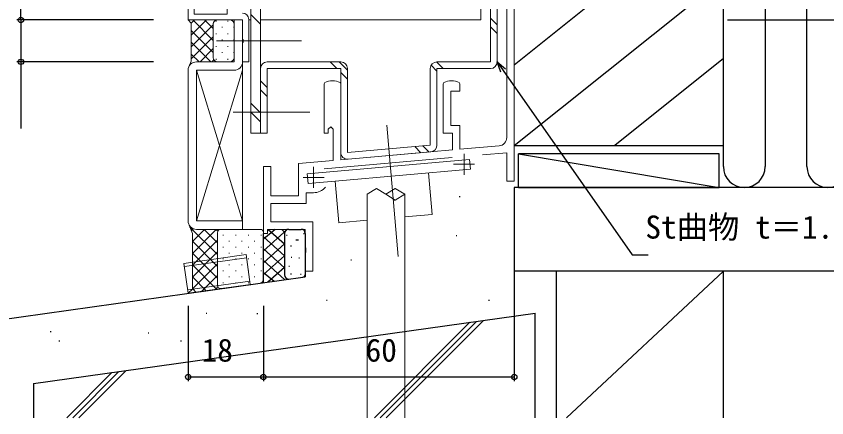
# Model space of a CAD drawing. Units: millimetres, scale not verified. Extents: x -437 to 438, y -554 to 551.
# Drawn here: x -325.9 to -132.1, y -199.7 to -103.8 of the extents above; entities that cross this region are included whole.
import ezdxf
from ezdxf.enums import TextEntityAlignment as Align

# ---------------------------------------------------------------- set-up
doc = ezdxf.new("R2010")
doc.units = ezdxf.units.MM
doc.header["$LTSCALE"] = 4
for name, color, linetype, lineweight in [('0-2_YKK_11', 1, 'Continuous', 18), ('0-3_YKK_11E', 4, 'Continuous', 18), ('0-4_YKK_12', 2, 'Continuous', 18), ('0-5_YKK_13', 4, 'Continuous', 18)]:
    doc.layers.add(name, color=color, linetype=linetype, lineweight=lineweight)
for name, color, linetype in [('0-7_YKK_D', 6, 'Continuous'), ('0-9_YSS_K', 3, 'Continuous'), ('0-A_YSS_KE', 3, 'Continuous')]:
    doc.layers.add(name, color=color, linetype=linetype)
doc.styles.add('ＭＳ ゴシック', font='')
doc.styles.get('ＭＳ ゴシック').set_extended_font_data('MS Gothic')

msp = doc.modelspace()

# ---------------------------------------------------------------- linework, layer by layer
at = {"layer": '0-2_YKK_11'}
for p, q in [((-269.795, -103.366), (-267.495, -105.666)), ((-210.895, -105.84), (-212.495, -104.24)), ((-210.895, -107.963), (-212.495, -106.363)), ((-265.895, -114.697), (-248.295, -114.697)), ((-249.229, -116.297), (-250.829, -114.697)), ((-246.695, -116.709), (-248.706, -114.697)), ((-225.295, -116.897), (-226.686, -115.506)), ((-223.772, -116.297), (-225.37, -114.699)), ((-225.295, -114.697), (-212.495, -114.697)), ((-246.695, -118.832), (-248.295, -117.232)), ((-265.895, -120.843), (-267.495, -119.243)), ((-265.895, -122.966), (-267.495, -121.366)), ((-269.795, -124.578), (-267.495, -126.878)), ((-269.795, -126.701), (-267.495, -129.001)), ((-229.127, -136.4), (-230.603, -134.923)), ((-227.174, -136.229), (-228.651, -134.752)), ((-226.755, -136.193), (-246.555, -137.925))]:
    msp.add_line(p, q, dxfattribs=at)
for points in [[(-212.495, -114.697), (-212.495, -77.697), (-210.895, -77.697), (-210.895, -114.697)], [(-269.795, -99.997), (-269.795, -131.697), (-267.495, -131.697), (-267.495, -99.997), (-214.795, -99.997)], [(-248.295, -136.331), (-248.295, -116.297), (-265.895, -116.297), (-265.895, -131.697), (-267.495, -131.697), (-267.495, -116.297)], [(-246.695, -116.297), (-246.695, -136.331), (-226.895, -134.599), (-226.895, -116.297)], [(-212.495, -116.297), (-225.295, -116.297), (-225.295, -134.599)]]:
    msp.add_lwpolyline(points, dxfattribs=at)
at = {"layer": '0-2_YKK_11', "color": 211}
msp.add_lwpolyline([(-270.295, -104.567), (-270.295, -114.697), (-271.795, -114.697), (-271.795, -110.155), (-271.675, -109.972), (-271.675, -109.422), (-271.795, -109.239), (-271.795, -104.697), (-284.795, -104.697), (-284.795, -92.697), (-283.395, -92.697), (-283.395, -103.297), (-275.495, -103.297), (-275.495, -91.697), (-265.995, -91.365), (-265.995, -82.397)], dxfattribs=at)
msp.add_arc((-271.795, -104.567), 1.5, 0.00001, 89.99999, dxfattribs=at)
at = {"layer": '0-2_YKK_11'}
for centre, start, end in [((-265.895, -116.297), 90, 180), ((-248.295, -116.297), 0, 90), ((-225.295, -116.297), 90, 180), ((-212.495, -114.697), 270, 0), ((-226.895, -134.599), 275, 0), ((-246.695, -136.331), 180, 275)]:
    msp.add_arc(centre, 1.6, start, end, dxfattribs=at)
at = {"layer": '0-3_YKK_11E'}
for p, q in [((-221.682, -137.555), (-252.23, -140.228)), ((-218.795, -136.66), (-218.795, -141.66)), ((-221.295, -139.16), (-216.295, -139.16)), ((-254.795, -139.809), (-254.795, -144.809)), ((-257.295, -142.309), (-252.295, -142.309))]:
    msp.add_line(p, q, dxfattribs=at)
for points in [[(-208.595, -132.771), (-208.595, -94.697), (-186.795, -94.697), (-186.795, -99.697), (-188.295, -99.697), (-188.295, -96.197), (-198.427, -96.197)], [(-206.795, -97.072), (-206.795, -143.197), (-208.595, -143.197), (-208.595, -136.41), (-214.402, -136.918)], [(-254.795, -145.959), (-256.595, -145.959), (-256.595, -148.497), (-264.995, -148.497), (-264.995, -152.897), (-254.995, -152.897), (-254.995, -164.697), (-256.795, -164.697), (-256.795, -160.368), (-256.652, -160.176), (-256.652, -159.218), (-256.795, -159.026), (-256.795, -154.697), (-265.795, -154.697), (-265.795, -155.697), (-266.795, -155.697), (-266.795, -139.697), (-264.995, -139.697), (-264.995, -146.697), (-258.395, -146.697), (-258.395, -138.96), (-250.095, -138.234), (-250.095, -130.797), (-250.695, -130.197), (-251.295, -130.797), (-251.295, -131.697), (-252.295, -131.697), (-252.295, -119.911), (-252.133, -119.644)], [(-248.457, -119.644), (-248.295, -119.911), (-248.295, -138.077), (-221.595, -135.741), (-221.595, -131.697), (-223.795, -131.697), (-223.795, -119.911), (-223.633, -119.644)], [(-219.957, -119.644), (-219.795, -119.911), (-219.795, -121.697), (-221.995, -121.697), (-221.995, -129.897), (-219.795, -129.897), (-219.795, -135.583), (-210.421, -134.763)]]:
    msp.add_lwpolyline(points, dxfattribs=at)
for centre, radius, start, end in [((-250.295, -123.197), 4, 62.64777, 117.35223), ((-221.795, -123.197), 4, 62.64777, 117.35223), ((-210.595, -132.771), 2, 275, 0), ((-254.795, -142.309), 3.65, 270, 320.86679)]:
    msp.add_arc(centre, radius, start, end, dxfattribs=at)
at = {"layer": '0-4_YKK_12'}
for p, q in [((-281.495, -104.697), (-281.795, -104.697)), ((-270.295, -104.697), (-269.795, -104.697))]:
    msp.add_line(p, q, dxfattribs=at)
msp.add_lwpolyline([(-267.495, -104.697), (-214.795, -104.697), (-214.795, -99.997)], dxfattribs=at)
at = {"layer": '0-5_YKK_13'}
for p, q in [((-284.795, -104.697), (-277.794, -104.697)), ((-284.045, -105.466), (-283.276, -104.698)), ((-284.045, -108.295), (-280.448, -104.698)), ((-284.045, -111.123), (-278.795, -105.873)), ((-278.795, -109.599), (-283.696, -104.698)), ((-278.795, -106.77), (-280.867, -104.698)), ((-278.794, -105.697), (-278.794, -113.697)), ((-278.794, -113.697), (-278.794, -105.697)), ((-278.115, -104.887), (-278.115, -105.087)), ((-278.015, -104.722), (-278.039, -104.698)), ((-277.794, -104.697), (-274.795, -104.697)), ((-276.7, -106.302), (-276.7, -106.502)), ((-275.285, -104.887), (-275.285, -105.087)), ((-273.87, -106.302), (-273.87, -106.502)), ((-273.795, -105.697), (-273.795, -113.697)), ((-278.794, -112.428), (-284.045, -107.177)), ((-278.115, -107.917), (-278.115, -108.117)), ((-275.285, -107.917), (-275.285, -108.117)), ((-284.045, -113.952), (-278.795, -108.701)), ((-279.353, -114.697), (-284.045, -110.006)), ((-259.685, -109.697), (-277.995, -109.697)), ((-276.7, -109.332), (-276.7, -109.532)), ((-257.685, -109.697), (-275.995, -109.697)), ((-273.87, -109.332), (-273.87, -109.532)), ((-281.962, -114.697), (-278.794, -111.529)), ((-278.115, -110.947), (-278.115, -111.147)), ((-276.7, -112.362), (-276.7, -112.562)), ((-275.285, -110.947), (-275.285, -111.147)), ((-273.87, -112.362), (-273.87, -112.562)), ((-282.182, -114.697), (-284.045, -112.834)), ((-279.134, -114.697), (-278.65, -114.214)), ((-278.115, -113.977), (-278.115, -114.177)), ((-275.285, -113.977), (-275.285, -114.177)), ((-274.795, -114.697), (-277.794, -114.697)), ((-271.795, -114.697), (-271.795, -152.697)), ((-282.795, -152.697), (-271.795, -116.697)), ((-282.795, -116.697), (-271.795, -152.697)), ((-273.995, -126.697), (-255.685, -126.697)), ((-234.546, -161.167), (-237.292, -129.786)), ((-249.655, -143.153), (-217.278, -140.321)), ((-226.468, -151.163), (-227.34, -141.201)), ((-235.529, -147.705), (-235.263, -147.705)), ((-233.013, -151.735), (-226.468, -151.163)), ((-248.783, -153.115), (-242.013, -152.523)), ((-277.795, -160.721), (-284.365, -154.151)), ((-284.044, -155.023), (-283.564, -154.543)), ((-283.795, -157.603), (-280.889, -154.697)), ((-283.795, -160.431), (-278.061, -154.697)), ((-277.795, -157.893), (-280.99, -154.697)), ((-277.714, -155.146), (-278.162, -154.697)), ((-267.595, -154.697), (-276.995, -154.697)), ((-275.1, -154.706), (-274.9, -154.706)), ((-272.07, -154.706), (-271.87, -154.706)), ((-269.04, -154.706), (-268.84, -154.706)), ((-277.795, -155.497), (-277.795, -168.049)), ((-276.515, -156.121), (-276.315, -156.121)), ((-273.485, -156.121), (-273.285, -156.121)), ((-270.455, -156.121), (-270.255, -156.121)), ((-267.425, -156.121), (-267.225, -156.121)), ((-266.795, -166.728), (-266.795, -155.497)), ((-283.795, -163.26), (-277.795, -157.26)), ((-277.795, -163.549), (-283.795, -157.549)), ((-276.515, -158.951), (-276.315, -158.951)), ((-275.1, -157.536), (-274.9, -157.536)), ((-273.485, -158.951), (-273.285, -158.951)), ((-272.07, -157.536), (-271.87, -157.536)), ((-270.455, -158.951), (-270.255, -158.951)), ((-269.04, -157.536), (-268.84, -157.536)), ((-267.425, -158.951), (-267.225, -158.951)), ((-283.795, -166.088), (-277.795, -160.088)), ((-277.795, -166.378), (-283.795, -160.378)), ((-275.1, -160.366), (-274.9, -160.366)), ((-272.07, -160.366), (-271.87, -160.366)), ((-270.941, -160.734), (-269.94, -167.864)), ((-269.04, -160.366), (-268.84, -160.366)), ((-270.83, -161.526), (-285.685, -163.611)), ((-276.515, -161.781), (-276.315, -161.781)), ((-273.485, -161.781), (-273.285, -161.781)), ((-270.455, -161.781), (-270.255, -161.781)), ((-267.425, -161.781), (-267.225, -161.781)), ((-283.795, -168.916), (-277.795, -162.916)), ((-278.004, -168.998), (-283.795, -163.206)), ((-276.515, -164.611), (-276.315, -164.611)), ((-275.1, -163.196), (-274.9, -163.196)), ((-273.485, -164.611), (-273.285, -164.611)), ((-272.07, -163.196), (-271.87, -163.196)), ((-270.455, -164.611), (-270.255, -164.611)), ((-269.04, -163.196), (-268.84, -163.196)), ((-267.425, -164.611), (-267.225, -164.611)), ((-280.484, -169.346), (-283.795, -166.035)), ((-281.545, -169.495), (-277.795, -165.745)), ((-275.1, -166.026), (-274.9, -166.026)), ((-272.07, -166.026), (-271.87, -166.026)), ((-269.04, -166.026), (-268.84, -166.026)), ((-270.051, -167.071), (-284.906, -169.157)), ((-278.255, -169.033), (-277.681, -168.46)), ((-276.889, -168.841), (-267.484, -167.52)), ((-276.515, -167.441), (-276.315, -167.441)), ((-273.485, -167.441), (-273.285, -167.441)), ((-270.455, -167.441), (-270.255, -167.441)), ((-267.425, -167.441), (-267.232, -167.441)), ((-282.964, -169.694), (-283.795, -168.863))]:
    msp.add_line(p, q, dxfattribs=at)
at = {"layer": '0-5_YKK_13', "color": 1}
for p, q in [((-284.795, -152.697), (-284.795, -116.697)), ((-271.795, -154.697), (-282.795, -154.697))]:
    msp.add_line(p, q, dxfattribs=at)
at = {"layer": '0-5_YKK_13'}
for points in [[(-284.795, -104.697), (-284.045, -105.447), (-284.045, -114.55), (-284.63, -115.903)], [(-217.278, -140.321), (-217.479, -138.029), (-256.33, -141.429), (-256.13, -143.72), (-249.655, -143.153), (-248.783, -153.115)], [(-242.013, -146.305), (-239.763, -144.905), (-237.513, -146.305)], [(-233.013, -146.305), (-235.263, -144.905), (-237.513, -146.305)], [(-235.235, -144.905), (-235.249, -144.905), (-235.263, -144.905)], [(-242.013, -146.305), (-242.013, -180.49), (-242.013, -199.7)], [(-233.013, -146.305), (-235.263, -147.705), (-237.513, -146.305)], [(-233.013, -146.305), (-233.013, -179.226), (-233.013, -199.7)], [(-284.543, -153.669), (-283.795, -155.697), (-283.795, -168.949), (-284.795, -169.949)], [(-269.94, -167.864), (-284.795, -169.949), (-285.796, -162.819), (-270.941, -160.734)]]:
    msp.add_lwpolyline(points, dxfattribs=at)
at = {"layer": '0-5_YKK_13', "color": 1}
for points in [[(-282.795, -114.697), (-273.795, -114.697), (-273.795, -104.697), (-271.795, -104.697), (-271.795, -114.697)], [(-273.795, -116.697), (-282.795, -116.697), (-282.795, -152.697), (-271.795, -152.697), (-271.795, -154.697)]]:
    msp.add_lwpolyline(points, dxfattribs=at)
at = {"layer": '0-5_YKK_13'}
for centre, radius, start, end in [((-277.794, -105.697), 1, 90, 180.01423), ((-277.794, -105.697), 1, 90, 180.01423), ((-277.794, -105.697), 1, 90, 180), ((-274.795, -105.697), 1, 0, 90), ((-277.794, -113.697), 1, 180.00084, 269.75689), ((-277.794, -113.697), 1, 180, 270), ((-274.795, -113.697), 1, 270, 0), ((-276.995, -155.497), 0.8, 90, 180), ((-267.595, -155.497), 0.8, 0, 90), ((-276.996, -168.049), 0.799, 179.97201, 277.66995), ((-267.595, -166.728), 0.8, 277.99462, 0.00001)]:
    msp.add_arc(centre, radius, start, end, dxfattribs=at)
at = {"layer": '0-5_YKK_13', "color": 1}
for centre, start, end in [((-282.795, -116.697), 90, 180), ((-273.795, -114.697), 270, 0), ((-282.795, -152.697), 180, 270.00001)]:
    msp.add_arc(centre, 2, start, end, dxfattribs=at)
at = {"layer": '0-7_YKK_D'}
for p, q in [((-324.795, -104.697), (-324.795, -92.697)), ((-293.095, -104.697), (-325.795, -104.697)), ((-293.095, -104.697), (-325.795, -104.697)), ((-155.797, -104.697), (-55.797, -104.697)), ((-293.095, -114.697), (-325.795, -114.697)), ((-284.795, -172.951), (-284.795, -190.951)), ((-266.795, -172.951), (-266.795, -190.951)), ((-266.795, -172.951), (-266.795, -190.951)), ((-206.795, -172.951), (-206.795, -190.951)), ((-284.795, -189.951), (-266.795, -189.951)), ((-266.795, -189.951), (-206.795, -189.951))]:
    msp.add_line(p, q, dxfattribs=at)
for points in [[(-324.795, -104.697), (-324.795, -114.697), (-324.795, -130.622)], [(-209.992, -117.161), (-210.895, -114.68), (-208.873, -116.377)], [(-210.895, -114.68), (-209.432, -116.769), (-178.61, -160.788), (-174.81, -160.788)]]:
    msp.add_lwpolyline(points, dxfattribs=at)
for centre in [(-324.795, -104.697), (-324.795, -104.697), (-324.795, -114.697), (-284.795, -189.951), (-266.795, -189.951), (-266.795, -189.951), (-206.795, -189.951)]:
    msp.add_circle(centre, 0.637, dxfattribs=at)
at = {"layer": '0-9_YSS_K'}
for p, q in [((-206.795, -134.7), (-156.797, -94.702)), ((-156.797, -139.7), (-156.797, -94.7)), ((-188.119, -100.55), (-206.795, -115.491)), ((-146.797, -99.7), (-146.797, -139.7)), ((-136.797, -139.7), (-136.797, -99.7)), ((-156.795, -113.909), (-182.783, -134.7)), ((-205.795, -136.7), (-157.795, -144.7)), ((-219.954, -146.839), (-219.754, -146.839)), ((-263.963, -154.701), (-266.795, -157.033)), ((-261.137, -154.704), (-266.795, -159.861)), ((-265.683, -154.764), (-261.78, -158.175)), ((-262.424, -154.704), (-261.689, -155.438)), ((-260.723, -154.697), (-257.795, -154.697)), ((-266.795, -167.423), (-266.795, -155.704)), ((-266.795, -156.489), (-261.726, -161.058)), ((-261.723, -155.697), (-261.723, -165.572)), ((-261.298, -156.114), (-261.098, -156.114)), ((-257.22, -155.689), (-257.02, -155.689)), ((-256.795, -155.697), (-256.795, -165.572)), ((-220.714, -156.138), (-220.514, -156.138)), ((-261.78, -158.175), (-266.795, -162.69)), ((-260.306, -158.635), (-260.106, -158.635)), ((-259.03, -157.218), (-258.437, -157.218)), ((-266.795, -159.317), (-261.726, -163.886)), ((-261.78, -161.004), (-266.795, -165.519)), ((-266.795, -162.146), (-261.726, -166.715)), ((-260.164, -161.328), (-259.964, -161.328)), ((-258.354, -161.47), (-258.154, -161.47)), ((-245.915, -161.953), (-245.715, -161.953)), ((-261.78, -163.832), (-265.735, -167.275)), ((-260.731, -163.454), (-260.531, -163.454)), ((-156.795, -164.7), (-194.292, -199.7)), ((-266.795, -164.974), (-264.206, -167.063)), ((-260.306, -165.296), (-260.106, -165.296)), ((-257.929, -165.438), (-257.729, -165.438)), ((-251.731, -171.646), (-251.531, -171.646)), ((-212.96, -171.646), (-212.76, -171.646)), ((-280.493, -174.7), (-280.293, -174.7)), ((-268.344, -174.772), (-268.144, -174.772)), ((-240.26, -199.7), (-217.46, -176.9)), ((-238.845, -199.7), (-215.814, -176.669)), ((-237.431, -199.7), (-214.169, -176.438)), ((-317.792, -179.087), (-317.592, -179.087)), ((-294.379, -179.4), (-294.179, -179.4)), ((-315.702, -181.339), (-315.502, -181.339)), ((-286.624, -181.339), (-286.424, -181.339)), ((-313.799, -199.7), (-303.014, -188.916)), ((-312.384, -199.7), (-301.369, -188.685)), ((-310.97, -199.7), (-299.724, -188.454))]:
    msp.add_line(p, q, dxfattribs=at)
for centre, radius, start, end in [((-151.797, -139.7), 5, 179.99985, 359.99975), ((-131.797, -139.7), 5, 179.99979, 359.9997), ((-260.723, -155.697), 1, 90, 180), ((-257.795, -155.697), 1, 0, 90), ((-260.723, -165.572), 1, 180, 270), ((-257.442, -165.444), 0.659, 278.5784, 348.84348)]:
    msp.add_arc(centre, radius, start, end, dxfattribs=at)
at = {"layer": '0-A_YSS_KE'}
for p, q in [((-156.797, -134.7), (-156.797, -94.7)), ((-206.795, -134.7), (-156.795, -134.7)), ((-157.795, -136.7), (-205.795, -136.7)), ((-205.795, -144.7), (-205.795, -136.7)), ((-121.795, -144.7), (-206.795, -144.7)), ((-206.795, -144.7), (-206.795, -175.402)), ((-256.792, -164.4), (-256.792, -166.019)), ((-121.795, -164.7), (-206.795, -164.7)), ((-196.795, -164.7), (-196.795, -199.7)), ((-156.795, -199.7), (-156.795, -164.7)), ((-341.797, -177.957), (-256.792, -166.019)), ((-321.794, -191.553), (-201.795, -174.7)), ((-201.795, -199.7), (-201.795, -174.7)), ((-321.794, -191.553), (-321.794, -199.7))]:
    msp.add_line(p, q, dxfattribs=at)
msp.add_lwpolyline([(-205.795, -144.7), (-157.795, -144.7), (-157.795, -136.7)], dxfattribs=at)

# ---------------------------------------------------------------- texts
at = {"layer": '0-7_YKK_D', "style": 'ＭＳ ゴシック'}
for s, p in [('St曲物 t＝1.6', (-175.449, -158.558)), ('18', (-281.569, -187.951)), ('60', (-242.356, -187.951))]:
    msp.add_text(s, height=5.499, dxfattribs=at).set_placement(p, align=Align.BOTTOM_LEFT)

doc.saveas('drawing.dxf')
